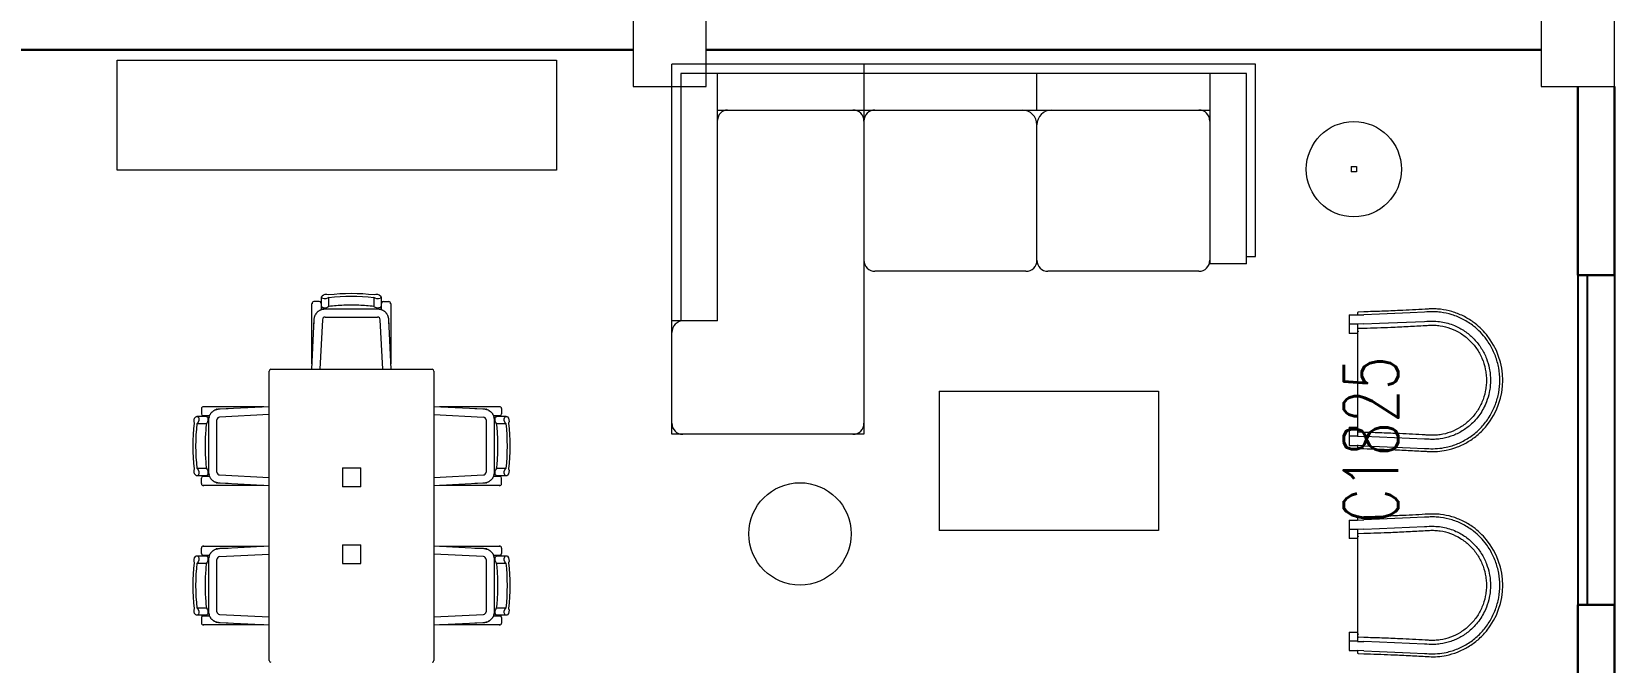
# Model space of a CAD drawing. Header units: inches. Extents: x 675 to 51927, y 19035 to 68555.
# Drawn here: x 40234 to 48881, y 49348 to 52791 of the extents above; entities that cross this region are included whole.
import ezdxf

# ---------------------------------------------------------------- set-up
doc = ezdxf.new("R2010")
doc.units = ezdxf.units.IN
doc.header["$LTSCALE"] = 0.5
doc.header["$MEASUREMENT"] = 0
for name, color, linetype, lineweight in [('00I-FURN', 30, 'Continuous', 9), ('Column', 192, 'Continuous', 13), ('Wall', 113, 'Continuous', 50)]:
    doc.layers.add(name, color=color, linetype=linetype, lineweight=lineweight)
doc.layers.add('Window Exterior', color=2, linetype='Continuous')
doc.layers.add('WINDOW_TEXT', color=7, linetype='Continuous')
doc.styles.add('_TCH_WINDOW', font='SIMPLEX', dxfattribs={"height": 3.5, "bigfont": 'GBCBIG'})

# ---------------------------------------------------------------- blocks, each defined once
blk = doc.blocks.new('$WINLIB2D$00000004')
at = {"color": 0}
for points in [[(-0.5, 0.5), (-0.5, -0.5)], [(-0.5, 0.5), (0.5, 0.5)], [(0.5, -0.5), (0.5, 0.5)], [(-0.5, 0.2406), (0.5, 0.2406)], [(-0.5, -0.5), (0.5, -0.5)]]:
    blk.add_lwpolyline(points, dxfattribs=at)

msp = doc.modelspace()

# ---------------------------------------------------------------- linework, layer by layer
at = {"layer": '00I-FURN'}
for p, q in [((40701.4, 52035.4), (40701.4, 52635.4)), ((40701.4, 52635.4), (43101.4, 52635.4)), ((43101.4, 52635.4), (43101.4, 52035.4)), ((43731.4, 50593.1), (43731.4, 52613.1)), ((46921.4, 52613.1), (43731.4, 52613.1)), ((44781.4, 52613.1), (44781.4, 50593.1)), ((46921.4, 51563.1), (46921.4, 52613.1)), ((46871.4, 52563.1), (43781.4, 52563.1)), ((43781.4, 52563.1), (43781.4, 51213.1)), ((43981.4, 51213.1), (43981.4, 52563.1)), ((45726.4, 52363.1), (45726.4, 52563.1)), ((46671.4, 52563.1), (46671.4, 51523.1)), ((46871.4, 51523.1), (46871.4, 52563.1)), ((43981.4, 52363.1), (46671.4, 52363.1)), ((45726.4, 51543.1), (45726.4, 52283.1)), ((43101.4, 52035.4), (40701.4, 52035.4)), ((46871.4, 51563.1), (46921.4, 51563.1)), ((45666.4, 51483.1), (44841.4, 51483.1)), ((46611.4, 51483.1), (45786.4, 51483.1)), ((46871.4, 51523.1), (46671.4, 51523.1)), ((41805.4, 51318), (41775.4, 51318)), ((41812.4, 51310.4), (41818.3, 51310.4)), ((41818.2, 51300.4), (41815, 51300.4)), ((41818.2, 51293.2), (41818.2, 51343.1)), ((41857.2, 51290.8), (41857.2, 51340.8)), ((42103.6, 51340.8), (42103.6, 51290.8)), ((42142.5, 51310.4), (42148.4, 51310.4)), ((42142.6, 51343.1), (42142.6, 51293.2)), ((42145.8, 51300.4), (42142.6, 51300.4)), ((42155.4, 51318), (42185.4, 51318)), ((41763.9, 50947.9), (41777.6, 51221)), ((41775.3, 51172), (41776.8, 51215.3)), ((41786.5, 51247.2), (41787.9, 51249.4)), ((41822.5, 51218.7), (41809, 50947.9)), ((41837.5, 51278), (42123.3, 51278)), ((41837.5, 51233), (42123.3, 51233)), ((42151.9, 50947.9), (42138.3, 51218.7)), ((42183.3, 51221), (42196.9, 50947.9)), ((42184, 51215.3), (42185.5, 51172)), ((43981.4, 51213.1), (43731.4, 51213.1)), ((47433.2, 51244.6), (47433.2, 51144.1)), ((47433.2, 51244.6), (47477.7, 51244.6)), ((47477.7, 51254.4), (47477.7, 51241.7)), ((47477.7, 51244.6), (47512.5, 51246.1)), ((47512.5, 51195.3), (47477.7, 51193.8)), ((47512.5, 51261.5), (47483.8, 51260.7)), ((47477.7, 51193.6), (47433.2, 51193.6)), ((47477.7, 51143.9), (47433.2, 51143.9)), ((47477.7, 51193.8), (47477.7, 50582.5)), ((47484.2, 51171.8), (47512.5, 51172.6)), ((41531.4, 49357.9), (41531.4, 50937.9)), ((41541.4, 50947.9), (42421.4, 50947.9)), ((42431.4, 50937.9), (42431.4, 49357.9)), ((45191.4, 50828.1), (46391.4, 50828.1)), ((45191.4, 50828.1), (45191.4, 50068.1)), ((46391.4, 50828.1), (46391.4, 50068.1)), ((41136.2, 50691.2), (41186.1, 50691.2)), ((41161.4, 50733.9), (41161.4, 50703.9)), ((41168.9, 50691.1), (41168.9, 50697)), ((41178.9, 50694.4), (41178.9, 50691.1)), ((41229.1, 50720.8), (41231.2, 50722.3)), ((41258.4, 50731.8), (41531.4, 50745.4)), ((41531.4, 50700.4), (41260.6, 50686.8)), ((41264.1, 50732.5), (41307.3, 50734)), ((42431.4, 50745.4), (42704.4, 50731.8)), ((42431.4, 50700.4), (42702.2, 50686.8)), ((42655.5, 50734), (42698.7, 50732.5)), ((42730.7, 50722.8), (42732.9, 50721.4)), ((42776.7, 50691.2), (42826.6, 50691.2)), ((42783.9, 50691.1), (42783.9, 50694.4)), ((42793.9, 50697), (42793.9, 50691.1)), ((42801.5, 50733.9), (42801.5, 50703.9)), ((41138.6, 50652.1), (41188.5, 50652.1)), ((41201.4, 50386), (41201.4, 50671.9)), ((41246.4, 50386), (41246.4, 50671.9)), ((42716.5, 50671.9), (42716.5, 50386)), ((42761.5, 50671.9), (42761.5, 50386)), ((42774.3, 50652.1), (42824.2, 50652.1)), ((44781.4, 50593.1), (43731.4, 50593.1)), ((47433.2, 50632.3), (47477.7, 50632.3)), ((47433.2, 50632.2), (47433.2, 50531.6)), ((47512.5, 50603.6), (47484.2, 50604.4)), ((47477.7, 50582.6), (47433.2, 50582.6)), ((47433.2, 50531.6), (47477.7, 50531.6)), ((47477.7, 50582.5), (47512.5, 50581)), ((47477.7, 50534.6), (47477.7, 50521.9)), ((47512.5, 50530.1), (47477.7, 50531.6)), ((47483.8, 50515.5), (47512.5, 50514.7)), ((41186.1, 50366.7), (41136.2, 50366.7)), ((41188.5, 50405.8), (41138.6, 50405.8)), ((41161.4, 50323.9), (41161.4, 50353.9)), ((41168.9, 50360.9), (41168.9, 50366.8)), ((41178.9, 50366.7), (41178.9, 50363.5)), ((41260.6, 50371), (41531.4, 50357.5)), ((41931.4, 50409.2), (41931.4, 50305.6)), ((41931.4, 50409.2), (42031.4, 50409.2)), ((42031.4, 50305.6), (42031.4, 50409.2)), ((42431.4, 50357.5), (42702.2, 50371)), ((42824.2, 50405.8), (42774.3, 50405.8)), ((42826.6, 50366.7), (42776.7, 50366.7)), ((42783.9, 50363.5), (42783.9, 50366.7)), ((42793.9, 50366.8), (42793.9, 50360.9)), ((42801.5, 50323.9), (42801.5, 50353.9)), ((41531.4, 50312.4), (41258.4, 50326.1)), ((41307.3, 50323.8), (41264.1, 50325.4)), ((42031.4, 50305.6), (41931.4, 50305.6)), ((42704.4, 50326.1), (42431.4, 50312.4)), ((42698.7, 50325.4), (42655.5, 50323.8)), ((47433.2, 50124.6), (47433.2, 50024.1)), ((47433.2, 50124.6), (47477.7, 50124.6)), ((47477.7, 50073.6), (47433.2, 50073.6)), ((47477.7, 50134.4), (47477.7, 50121.7)), ((47477.7, 50124.6), (47512.5, 50126.1)), ((47512.5, 50075.3), (47477.7, 50073.8)), ((47477.7, 50073.8), (47477.7, 49462.5)), ((47512.5, 50141.5), (47483.8, 50140.7)), ((41931.4, 49990.2), (41931.4, 49886.7)), ((41931.4, 49990.2), (42031.4, 49990.2)), ((42031.4, 49886.7), (42031.4, 49990.2)), ((46391.4, 50068.1), (45191.4, 50068.1)), ((47477.7, 50023.9), (47433.2, 50023.9)), ((47484.2, 50051.8), (47512.5, 50052.6)), ((41136.2, 49929.2), (41186.1, 49929.2)), ((41161.4, 49941.9), (41161.4, 49971.9)), ((41168.9, 49933.5), (41168.9, 49935)), ((41168.9, 49929.1), (41168.9, 49932.9)), ((41178.9, 49932.4), (41178.9, 49929.2)), ((41201.4, 49624), (41201.4, 49909.9)), ((41246.4, 49624), (41246.4, 49909.9)), ((41258.4, 49969.8), (41531.4, 49983.4)), ((41260.6, 49924.9), (41531.4, 49938.4)), ((41264.1, 49970.5), (41307.3, 49972)), ((42431.4, 49983.4), (42704.4, 49969.8)), ((42702.2, 49924.9), (42431.4, 49938.4)), ((42655.5, 49972), (42698.7, 49970.5)), ((42716.5, 49909.9), (42716.5, 49624)), ((42761.5, 49909.9), (42761.5, 49624)), ((42776.7, 49929.2), (42826.6, 49929.2)), ((42783.9, 49929.2), (42783.9, 49932.4)), ((42793.9, 49935), (42793.9, 49929.1)), ((42801.5, 49971.9), (42801.5, 49941.9)), ((41138.6, 49890.1), (41188.5, 49890.1)), ((41931.4, 49886.7), (42031.4, 49886.7)), ((42774.3, 49890.1), (42824.2, 49890.1)), ((41188.5, 49643.8), (41138.6, 49643.8)), ((42824.2, 49643.8), (42774.3, 49643.8)), ((41186.1, 49604.7), (41136.2, 49604.7)), ((41161.4, 49591.9), (41161.4, 49561.9)), ((41168.9, 49598.9), (41168.9, 49604.8)), ((41178.9, 49604.7), (41178.9, 49601.5)), ((41232.1, 49573.1), (41229.9, 49574.5)), ((41531.4, 49550.4), (41258.4, 49564.1)), ((41260.6, 49609), (41531.4, 49595.5)), ((41307.3, 49561.9), (41264.1, 49563.4)), ((42431.4, 49595.5), (42702.2, 49609)), ((42704.4, 49564.1), (42431.4, 49550.4)), ((42698.7, 49563.4), (42655.5, 49561.9)), ((42733.7, 49575.1), (42731.6, 49573.6)), ((42826.6, 49604.7), (42776.7, 49604.7)), ((42783.9, 49601.5), (42783.9, 49604.7)), ((42793.9, 49604.8), (42793.9, 49598.9)), ((42801.5, 49591.9), (42801.5, 49561.9)), ((47433.2, 49512.3), (47477.7, 49512.3)), ((47433.2, 49512.2), (47433.2, 49411.6)), ((47512.5, 49483.6), (47484.2, 49484.4)), ((47477.7, 49462.6), (47433.2, 49462.6)), ((47433.2, 49411.6), (47477.7, 49411.6)), ((47477.7, 49462.5), (47512.5, 49461)), ((47477.7, 49414.6), (47477.7, 49401.9)), ((47512.5, 49410.1), (47477.7, 49411.6)), ((47483.8, 49395.5), (47512.5, 49394.7))]:
    msp.add_line(p, q, dxfattribs=at)
at = {"layer": '00I-FURN', "flags": 128}
for points in [[(47443.1, 52055.4), (47443.1, 52025.4)], [(47443.1, 52055.4), (47473.1, 52055.4), (47473.1, 52025.4), (47443.1, 52025.4)], [(41765.4, 50978), (41765.4, 51308)], [(41815.4, 51308), (41815.4, 51274.8)], [(42145.4, 51273.8), (42145.4, 51308)], [(42195.4, 51308), (42195.4, 50978)], [(41776.8, 51215.3), (41777, 51217.9), (41777.2, 51220.4), (41777.6, 51223), (41778, 51225.6), (41778.6, 51228.1), (41779.2, 51230.6), (41780, 51233.1), (41780.8, 51235.6), (41781.5, 51237.2)], [(41777.6, 51221), (41777.7, 51223.4), (41778, 51225.8), (41778.3, 51228.1), (41778.8, 51230.5), (41779.3, 51232.8), (41780, 51235.1), (41780.7, 51237.4), (41781.5, 51239.7), (41782.5, 51241.9), (41783.5, 51244.1), (41784.5, 51246.2), (41785.7, 51248.3), (41787, 51250.4), (41788.3, 51252.4), (41789.7, 51254.3), (41791.2, 51256.2), (41792.8, 51258), (41794.4, 51259.8), (41796.1, 51261.4), (41797.9, 51263.1), (41799.7, 51264.6), (41801.6, 51266.1), (41803.6, 51267.5), (41805.6, 51268.8), (41807.6, 51270), (41809.7, 51271.2), (41811.9, 51272.3), (41814.1, 51273.2), (41816.3, 51274.1), (41818.6, 51274.9), (41820.9, 51275.6), (41823.2, 51276.3), (41825.5, 51276.8), (41827.9, 51277.2), (41830.2, 51277.6), (41832.6, 51277.8), (41835, 51277.9), (41837.4, 51278), (41837.5, 51278)], [(41822.8, 51275.2), (41825.3, 51275.9), (41827.9, 51276.5), (41830.4, 51277), (41833, 51277.4), (41835.6, 51277.7), (41838.1, 51277.9), (41840.7, 51278), (41841.8, 51278)], [(42119, 51278), (42121.6, 51277.9), (42124.2, 51277.8), (42126.8, 51277.5), (42129.4, 51277.2), (42131.9, 51276.7), (42134.5, 51276.1), (42137, 51275.5), (42138.3, 51275.1)], [(42123.3, 51278), (42125.7, 51277.9), (42128.1, 51277.8), (42130.5, 51277.6), (42132.9, 51277.2), (42135.3, 51276.8), (42137.6, 51276.3), (42139.9, 51275.7), (42142.2, 51274.9), (42144.5, 51274.1), (42146.7, 51273.3), (42148.9, 51272.3), (42151, 51271.2), (42153.1, 51270.1), (42155.2, 51268.8), (42157.2, 51267.5), (42159.2, 51266.1), (42161.1, 51264.6), (42162.9, 51263.1), (42164.7, 51261.5), (42166.4, 51259.8), (42168, 51258), (42169.6, 51256.2), (42171.1, 51254.3), (42172.5, 51252.4), (42173.8, 51250.4), (42175.1, 51248.4), (42176.2, 51246.3), (42177.3, 51244.1), (42178.3, 51242), (42179.3, 51239.7), (42180.1, 51237.5), (42180.8, 51235.2), (42181.5, 51232.9), (42182, 51230.5), (42182.5, 51228.2), (42182.8, 51225.8), (42183.1, 51223.4), (42183.3, 51221), (42183.3, 51221)], [(42179.6, 51236.5), (42180.5, 51234.1), (42181.3, 51231.6), (42182, 51229.1), (42182.6, 51226.6), (42183.1, 51224), (42183.5, 51221.5), (42183.8, 51218.9), (42183.9, 51216.3), (42184, 51215.3)], [(47845, 51260.4), (47765, 51256.9), (47682.3, 51253.4), (47597.9, 51249.8), (47512.5, 51246.1)], [(47512.5, 51195.3), (47597.9, 51198.9), (47845, 51209.5)], [(47867.6, 51261.3), (47856.2, 51260.8), (47845, 51260.4)], [(47845, 51209.5), (47857.6, 51210.1), (47870.4, 51210.6)], [(41171.4, 50743.9), (41501.4, 50743.9)], [(41205.6, 50693.9), (41171.4, 50693.9)], [(41201.4, 50671.9), (41201.4, 50674.3), (41201.5, 50676.7), (41201.8, 50679), (41202.1, 50681.4), (41202.5, 50683.8), (41203.1, 50686.1), (41203.7, 50688.4), (41204.4, 50690.7), (41205.2, 50693), (41206.1, 50695.2), (41207.1, 50697.4), (41208.1, 50699.6), (41209.3, 50701.7), (41210.5, 50703.7), (41211.8, 50705.7), (41213.2, 50707.7), (41214.7, 50709.6), (41216.2, 50711.4), (41217.9, 50713.2), (41219.6, 50714.9), (41221.3, 50716.5), (41223.1, 50718.1), (41225, 50719.6), (41226.9, 50721), (41228.9, 50722.4), (41231, 50723.6), (41233.1, 50724.8), (41235.2, 50725.9), (41237.4, 50726.9), (41239.6, 50727.8), (41241.9, 50728.6), (41244.1, 50729.3), (41246.5, 50730), (41248.8, 50730.5), (41251.2, 50731), (41253.5, 50731.4), (41255.9, 50731.6), (41258.3, 50731.8), (41258.4, 50731.8)], [(41201.4, 50667.6), (41201.4, 50670.2), (41201.6, 50672.8), (41201.8, 50675.3), (41202.2, 50677.9), (41202.6, 50680.5), (41203.2, 50683), (41203.9, 50685.5), (41204.3, 50686.8)], [(41242.8, 50728.2), (41245.2, 50729), (41247.7, 50729.8), (41250.2, 50730.5), (41252.8, 50731.1), (41255.3, 50731.6), (41257.9, 50732), (41260.5, 50732.3), (41263.1, 50732.5), (41264.1, 50732.5)], [(42461.5, 50743.9), (42791.5, 50743.9)], [(42698.7, 50732.5), (42701.3, 50732.4), (42703.9, 50732.1), (42706.5, 50731.8), (42709, 50731.3), (42711.6, 50730.8), (42714.1, 50730.1), (42716.6, 50729.4), (42719, 50728.5), (42720.7, 50727.9)], [(42704.4, 50731.8), (42706.8, 50731.6), (42709.2, 50731.4), (42711.6, 50731), (42714, 50730.5), (42716.3, 50730), (42718.6, 50729.4), (42720.9, 50728.6), (42723.1, 50727.8), (42725.4, 50726.9), (42727.5, 50725.9), (42729.7, 50724.8), (42731.8, 50723.6), (42733.8, 50722.4), (42735.8, 50721), (42737.8, 50719.6), (42739.6, 50718.1), (42741.5, 50716.6), (42743.2, 50714.9), (42744.9, 50713.2), (42746.5, 50711.5), (42748.1, 50709.6), (42749.5, 50707.7), (42750.9, 50705.8), (42752.3, 50703.8), (42753.5, 50701.7), (42754.6, 50699.6), (42755.7, 50697.5), (42756.7, 50695.3), (42757.6, 50693), (42758.4, 50690.8), (42759.1, 50688.5), (42759.7, 50686.2), (42760.2, 50683.8), (42760.7, 50681.5), (42761, 50679.1), (42761.3, 50676.7), (42761.4, 50674.3), (42761.5, 50671.9), (42761.5, 50671.9)], [(42791.5, 50693.9), (42758.3, 50693.9)], [(42758.6, 50686.5), (42759.3, 50684), (42759.9, 50681.5), (42760.4, 50678.9), (42760.9, 50676.4), (42761.2, 50673.8), (42761.4, 50671.2), (42761.4, 50668.6), (42761.5, 50667.6)], [(47845, 50566.7), (47597.9, 50577.3), (47512.5, 50581)], [(47512.5, 50530.1), (47597.9, 50526.5), (47682.3, 50522.9), (47765, 50519.3), (47845, 50515.9)], [(47870.4, 50565.7), (47857.6, 50566.2), (47845, 50566.7)], [(47845, 50515.9), (47856.2, 50515.4), (47867.6, 50514.9)], [(41171.4, 50363.9), (41204.5, 50363.9)], [(41201.5, 50386.7), (41201.4, 50389.3), (41201.4, 50390.3)], [(41258.4, 50326.1), (41256, 50326.3), (41253.6, 50326.5), (41251.2, 50326.9), (41248.8, 50327.3), (41246.5, 50327.9), (41244.2, 50328.5), (41241.9, 50329.3), (41239.7, 50330.1), (41237.4, 50331), (41235.3, 50332), (41233.1, 50333.1), (41231, 50334.2), (41229, 50335.5), (41227, 50336.8), (41225, 50338.2), (41223.2, 50339.7), (41221.3, 50341.3), (41219.6, 50342.9), (41217.9, 50344.6), (41216.3, 50346.4), (41214.7, 50348.2), (41213.3, 50350.1), (41211.9, 50352.1), (41210.5, 50354.1), (41209.3, 50356.2), (41208.2, 50358.3), (41207.1, 50360.4), (41206.1, 50362.6), (41205.2, 50364.8), (41204.4, 50367.1), (41203.7, 50369.4), (41203.1, 50371.7), (41202.6, 50374), (41202.1, 50376.4), (41201.8, 50378.8), (41201.5, 50381.2), (41201.4, 50383.6), (41201.4, 50386), (41201.4, 50386)], [(41204.2, 50371.4), (41203.5, 50373.9), (41202.9, 50376.4), (41202.4, 50378.9), (41202, 50381.5), (41201.7, 50384.1), (41201.6, 50385.4)], [(41264.1, 50325.4), (41261.5, 50325.5), (41258.9, 50325.7), (41256.3, 50326.1), (41253.8, 50326.5), (41251.2, 50327.1), (41248.7, 50327.8), (41246.2, 50328.5), (41243.8, 50329.4), (41242.1, 50330)], [(42720, 50329.7), (42717.6, 50328.8), (42715.1, 50328), (42712.6, 50327.3), (42710.1, 50326.8), (42707.5, 50326.3), (42704.9, 50325.9), (42702.3, 50325.6), (42699.8, 50325.4), (42698.7, 50325.4)], [(42761.5, 50386), (42761.4, 50383.6), (42761.3, 50381.2), (42761, 50378.8), (42760.7, 50376.5), (42760.3, 50374.1), (42759.7, 50371.8), (42759.1, 50369.4), (42758.4, 50367.1), (42757.6, 50364.9), (42756.7, 50362.7), (42755.7, 50360.5), (42754.7, 50358.3), (42753.5, 50356.2), (42752.3, 50354.1), (42751, 50352.1), (42749.6, 50350.2), (42748.1, 50348.3), (42746.6, 50346.5), (42744.9, 50344.7), (42743.3, 50343), (42741.5, 50341.3), (42739.7, 50339.8), (42737.8, 50338.3), (42735.9, 50336.9), (42733.9, 50335.5), (42731.8, 50334.3), (42729.7, 50333.1), (42727.6, 50332), (42725.4, 50331), (42723.2, 50330.1), (42720.9, 50329.3), (42718.7, 50328.5), (42716.3, 50327.9), (42714, 50327.3), (42711.7, 50326.9), (42709.3, 50326.5), (42706.9, 50326.3), (42704.5, 50326.1), (42704.4, 50326.1)], [(42757.2, 50363.9), (42791.5, 50363.9)], [(42761.5, 50390.3), (42761.4, 50387.7), (42761.2, 50385.1), (42761, 50382.5), (42760.6, 50380), (42760.2, 50377.4), (42759.6, 50374.9), (42758.9, 50372.4), (42758.5, 50371.1)], [(41501.4, 50313.9), (41171.4, 50313.9)], [(42791.5, 50313.9), (42461.5, 50313.9)], [(47845, 50140.4), (47765, 50136.9), (47682.3, 50133.4), (47597.9, 50129.8), (47512.5, 50126.1)], [(47512.5, 50075.3), (47597.9, 50078.9), (47845, 50089.5)], [(47867.6, 50141.3), (47856.2, 50140.8), (47845, 50140.4)], [(47845, 50089.5), (47857.6, 50090.1), (47870.4, 50090.6)], [(41171.4, 49981.9), (41501.4, 49981.9)], [(41205.6, 49931.9), (41171.4, 49931.9)], [(41201.4, 49909.9), (41201.4, 49912.3), (41201.5, 49914.7), (41201.8, 49917.1), (41202.1, 49919.4), (41202.5, 49921.8), (41203.1, 49924.1), (41203.7, 49926.5), (41204.4, 49928.7), (41205.2, 49931), (41206.1, 49933.2), (41207.1, 49935.4), (41208.1, 49937.6), (41209.3, 49939.7), (41210.5, 49941.7), (41211.8, 49943.7), (41213.2, 49945.7), (41214.7, 49947.6), (41216.2, 49949.4), (41217.9, 49951.2), (41219.6, 49952.9), (41221.3, 49954.5), (41223.1, 49956.1), (41225, 49957.6), (41226.9, 49959), (41228.9, 49960.4), (41231, 49961.6), (41233.1, 49962.8), (41235.2, 49963.9), (41237.4, 49964.9), (41239.6, 49965.8), (41241.9, 49966.6), (41244.1, 49967.4), (41246.5, 49968), (41248.8, 49968.5), (41251.2, 49969), (41253.5, 49969.4), (41255.9, 49969.6), (41258.3, 49969.8), (41258.4, 49969.8)], [(41201.4, 49905.6), (41201.4, 49908.2), (41201.6, 49910.8), (41201.8, 49913.4), (41202.2, 49915.9), (41202.6, 49918.5), (41203.2, 49921), (41203.9, 49923.5), (41204.3, 49924.8)], [(41242.8, 49966.2), (41245.2, 49967), (41247.7, 49967.8), (41250.2, 49968.5), (41252.8, 49969.1), (41255.3, 49969.6), (41257.9, 49970), (41260.5, 49970.3), (41263.1, 49970.5), (41264.1, 49970.5)], [(42461.5, 49981.9), (42791.5, 49981.9)], [(42698.7, 49970.5), (42701.3, 49970.4), (42703.9, 49970.1), (42706.5, 49969.8), (42709, 49969.3), (42711.6, 49968.8), (42714.1, 49968.1), (42716.6, 49967.4), (42719, 49966.5), (42720.7, 49965.9)], [(42704.4, 49969.8), (42706.8, 49969.6), (42709.2, 49969.4), (42711.6, 49969), (42714, 49968.6), (42716.3, 49968), (42718.6, 49967.4), (42720.9, 49966.6), (42723.1, 49965.8), (42725.4, 49964.9), (42727.5, 49963.9), (42729.7, 49962.8), (42731.8, 49961.6), (42733.8, 49960.4), (42735.8, 49959.1), (42737.8, 49957.6), (42739.6, 49956.1), (42741.5, 49954.6), (42743.2, 49952.9), (42744.9, 49951.2), (42746.5, 49949.5), (42748.1, 49947.6), (42749.5, 49945.7), (42750.9, 49943.8), (42752.3, 49941.8), (42753.5, 49939.7), (42754.6, 49937.6), (42755.7, 49935.5), (42756.7, 49933.3), (42757.6, 49931.1), (42758.4, 49928.8), (42759.1, 49926.5), (42759.7, 49924.2), (42760.2, 49921.8), (42760.7, 49919.5), (42761, 49917.1), (42761.3, 49914.7), (42761.4, 49912.3), (42761.5, 49909.9), (42761.5, 49909.9)], [(42791.5, 49931.9), (42758.3, 49931.9)], [(42758.6, 49924.5), (42759.3, 49922), (42759.9, 49919.5), (42760.4, 49916.9), (42760.9, 49914.4), (42761.2, 49911.8), (42761.4, 49909.2), (42761.4, 49906.6), (42761.5, 49905.6)], [(41171.4, 49601.9), (41204.5, 49601.9)], [(41501.4, 49551.9), (41171.4, 49551.9)], [(41201.5, 49624.7), (41201.4, 49627.3), (41201.4, 49628.3)], [(41258.4, 49564.1), (41256, 49564.3), (41253.6, 49564.5), (41251.2, 49564.9), (41248.8, 49565.3), (41246.5, 49565.9), (41244.2, 49566.5), (41241.9, 49567.3), (41239.7, 49568.1), (41237.4, 49569), (41235.3, 49570), (41233.1, 49571.1), (41231, 49572.3), (41229, 49573.5), (41227, 49574.8), (41225, 49576.3), (41223.2, 49577.7), (41221.3, 49579.3), (41219.6, 49580.9), (41217.9, 49582.6), (41216.3, 49584.4), (41214.7, 49586.3), (41213.3, 49588.1), (41211.9, 49590.1), (41210.5, 49592.1), (41209.3, 49594.2), (41208.2, 49596.3), (41207.1, 49598.4), (41206.1, 49600.6), (41205.2, 49602.8), (41204.4, 49605.1), (41203.7, 49607.4), (41203.1, 49609.7), (41202.6, 49612.1), (41202.1, 49614.4), (41201.8, 49616.8), (41201.5, 49619.2), (41201.4, 49621.6), (41201.4, 49624), (41201.4, 49624)], [(41204.2, 49609.4), (41203.5, 49611.9), (41202.9, 49614.4), (41202.4, 49616.9), (41202, 49619.5), (41201.7, 49622.1), (41201.6, 49623.4)], [(41264.1, 49563.4), (41261.5, 49563.5), (41258.9, 49563.7), (41256.3, 49564.1), (41253.8, 49564.6), (41251.2, 49565.1), (41248.7, 49565.8), (41246.2, 49566.5), (41243.8, 49567.4), (41242.2, 49568)], [(42791.5, 49551.9), (42461.5, 49551.9)], [(42720, 49567.7), (42717.6, 49566.8), (42715.1, 49566), (42712.6, 49565.4), (42710.1, 49564.8), (42707.5, 49564.3), (42704.9, 49563.9), (42702.3, 49563.6), (42699.8, 49563.4), (42698.7, 49563.4)], [(42761.5, 49624), (42761.4, 49621.6), (42761.3, 49619.2), (42761, 49616.8), (42760.7, 49614.5), (42760.3, 49612.1), (42759.7, 49609.8), (42759.1, 49607.4), (42758.4, 49605.1), (42757.6, 49602.9), (42756.7, 49600.7), (42755.7, 49598.5), (42754.7, 49596.3), (42753.5, 49594.2), (42752.3, 49592.2), (42751, 49590.1), (42749.6, 49588.2), (42748.1, 49586.3), (42746.6, 49584.5), (42744.9, 49582.7), (42743.3, 49581), (42741.5, 49579.3), (42739.7, 49577.8), (42737.8, 49576.3), (42735.9, 49574.9), (42733.9, 49573.5), (42731.8, 49572.3), (42729.7, 49571.1), (42727.6, 49570), (42725.4, 49569), (42723.2, 49568.1), (42720.9, 49567.3), (42718.7, 49566.5), (42716.3, 49565.9), (42714, 49565.3), (42711.7, 49564.9), (42709.3, 49564.5), (42706.9, 49564.3), (42704.5, 49564.1), (42704.4, 49564.1)], [(42757.2, 49601.9), (42791.5, 49601.9)], [(42761.5, 49628.3), (42761.4, 49625.7), (42761.2, 49623.1), (42761, 49620.5), (42760.6, 49618), (42760.2, 49615.4), (42759.6, 49612.9), (42758.9, 49610.4), (42758.5, 49609.1)], [(47845, 49446.7), (47597.9, 49457.3), (47512.5, 49461)], [(47512.5, 49410.1), (47597.9, 49406.5), (47682.3, 49402.9), (47765, 49399.3), (47845, 49395.9)], [(47870.4, 49445.7), (47857.6, 49446.2), (47845, 49446.7)], [(47845, 49395.9), (47856.2, 49395.4), (47867.6, 49394.9)]]:
    msp.add_lwpolyline(points, dxfattribs=at)
at = {"layer": '00I-FURN'}
for centre, radius in [((47458.1, 52040.4), 260), ((44432, 50049.3), 279.4)]:
    msp.add_circle(centre, radius, dxfattribs=at)
for centre, radius, start, end in [((44036.4, 52308.1), 55, 90, 180), ((44721.4, 52303.1), 60, 0, 90), ((44841.4, 52303.1), 60, 90, 180), ((45646.4, 52283.1), 80, 0, 90), ((45806.4, 52283.1), 80, 90, 180), ((46611.4, 52303.1), 60, 0, 90), ((44841.4, 51543.1), 60, 180, 270), ((45666.4, 51543.1), 60, 270, 0), ((45786.4, 51543.1), 60, 180, 270), ((46611.4, 51543.1), 60, 270, 0), ((41775.4, 51308), 10, 90, 195), ((41805.4, 51308), 10, 15, 90), ((42155.4, 51308), 10, 90, 165), ((42185.4, 51308), 10, 345, 90), ((41837.5, 51218), 60, 161.85735, 164.6864), ((41837.5, 51218), 60, 102.4512, 105.36813), ((41837.5, 51218), 15, 90, 177.13759), ((42123.3, 51218), 15, 2.86241, 90), ((42123.3, 51218), 60, 74.71975, 77.5488), ((42123.3, 51218), 60, 15.3136, 18.23054), ((43796.4, 51148.1), 65, 90, 180), ((47484, 51148.8), 6.35, 92.68211, 180), ((47877.7, 50888.1), 393.7, 320.73197, 39.26803), ((41541.4, 50937.9), 10, 90, 180), ((42421.4, 50937.9), 10, 0, 90), ((41171.4, 50733.9), 10, 75, 180), ((41171.4, 50703.9), 10, 180, 255), ((41261.4, 50671.9), 60, 164.63187, 167.5488), ((41261.4, 50671.9), 60, 105.3136, 108.14265), ((41261.4, 50671.9), 15, 92.86241, 180), ((42701.5, 50671.9), 15, 0, 87.13759), ((42701.5, 50671.9), 60, 71.85735, 74.6864), ((42701.5, 50671.9), 60, 12.4512, 15.36813), ((42791.5, 50733.9), 10, 0, 105), ((42791.5, 50703.9), 10, 285, 0), ((43791.4, 50653.1), 60, 180, 270), ((44721.4, 50653.1), 60, 270, 0), ((47484, 50627.5), 6.35, 180, 267.31789), ((41171.4, 50353.9), 10, 105, 180), ((41261.4, 50386), 60, 192.87264, 195.28025), ((41261.4, 50386), 15, 180, 267.13759), ((42701.5, 50386), 15, 272.86241, 0), ((42701.5, 50386), 60, 344.71975, 347.12736), ((42791.5, 50353.9), 10, 0, 75), ((41171.4, 50323.9), 10, 180, 285), ((41261.4, 50386), 60, 251.76946, 254.6864), ((42701.5, 50386), 60, 285.3136, 288.23054), ((42791.5, 50323.9), 10, 255, 0), ((47484, 50028.8), 6.35, 92.68211, 180), ((47877.7, 49768.1), 393.7, 320.73197, 39.26803), ((41171.4, 49971.9), 10, 75, 180), ((41171.4, 49941.9), 10, 180, 240), ((41171.4, 49941.9), 10, 245.76595, 255), ((41261.4, 49909.9), 60, 164.71975, 167.5488), ((41261.4, 49909.9), 60, 105.3136, 108.23054), ((41261.4, 49909.9), 15, 92.86241, 180), ((42701.5, 49909.9), 15, 0, 87.13759), ((42701.5, 49909.9), 60, 71.76946, 74.6864), ((42701.5, 49909.9), 60, 12.4512, 15.28025), ((42791.5, 49971.9), 10, 0, 105), ((42791.5, 49941.9), 10, 285, 0), ((41171.4, 49591.9), 10, 105, 180), ((41171.4, 49561.9), 10, 180, 285), ((41261.4, 49624), 60, 192.4512, 195.36813), ((41261.4, 49624), 60, 251.85735, 254.6864), ((41261.4, 49624), 15, 180, 267.13759), ((42701.5, 49624), 15, 272.86241, 0), ((42701.5, 49624), 60, 285.3136, 288.14265), ((42701.5, 49624), 60, 344.63187, 347.5488), ((42791.5, 49561.9), 10, 255, 0), ((42791.5, 49591.9), 10, 0, 75), ((47484, 49507.5), 6.35, 180, 267.31789), ((41541.4, 49357.9), 10, 180, 270), ((42421.4, 49357.9), 10, 270, 0)]:
    msp.add_arc(centre, radius, start, end, dxfattribs=at)
at = {"layer": '00I-FURN', "extrusion": (0, 0, -1)}
for centre, major_axis, start_param, end_param in [((41827.4, 51343.1), (-9.19, 0), 5.133984, 7.043374), ((41842.7, 51328.7), (-30.3, 0), 0.760189, 2.030946), ((41836, 51362.3), (-30.3, 0), 3.936743, 5.133984), ((41980.4, 50291.3), (-1075.6, 0), 1.454987, 1.686606), ((41980.4, 50291.3), (-1060.6, 0), 1.454386, 1.687206), ((42124.8, 51362.3), (-30.3, 0), 4.290794, 5.488035), ((42118.1, 51328.7), (-30.3, 0), 1.110647, 2.381404), ((42133.4, 51343.1), (-9.19, 0), 2.381404, 4.290794), ((41150.7, 50666.7), (0, -30.3), 1.110647, 2.381404), ((41136.2, 50682), (0, -9.19), 2.381404, 4.290794), ((41117, 50673.3), (0, -30.3), 4.290794, 5.488035), ((42845.8, 50673.3), (0, -30.3), 0.79515, 1.992391), ((42826.6, 50682), (0, -9.19), 1.992391, 3.901781), ((42812.1, 50666.7), (0, -30.3), 3.901781, 5.172539), ((42188, 50528.9), (0, -1075.6), 1.454987, 1.686606), ((42188, 50528.9), (0, -1060.6), 1.454386, 1.687206), ((41774.8, 50528.9), (0, -1060.6), 4.595979, 4.828799), ((41774.8, 50528.9), (0, -1075.6), 4.596579, 4.828199), ((41150.7, 50391.2), (0, -30.3), 0.760189, 2.030946), ((41136.2, 50375.9), (0, -9.19), 5.133984, 7.043374), ((41117, 50384.5), (0, -30.3), 3.936743, 5.133984), ((42845.8, 50384.5), (0, -30.3), 1.149202, 2.346443), ((42826.6, 50375.9), (0, -9.19), 5.522997, 7.432387), ((42812.1, 50391.2), (0, -30.3), 4.252239, 5.522997), ((41150.7, 49904.7), (0, -30.3), 1.110647, 2.381404), ((41136.2, 49920), (0, -9.19), 2.381404, 4.290794), ((41117, 49911.3), (0, -30.3), 4.290794, 5.488035), ((42845.8, 49911.3), (0, -30.3), 0.79515, 1.992391), ((42826.6, 49920), (0, -9.19), 1.992391, 3.901781), ((42812.1, 49904.7), (0, -30.3), 3.901781, 5.172539), ((42188, 49766.9), (0, -1075.6), 1.454987, 1.686606), ((42188, 49766.9), (0, -1060.6), 1.454386, 1.687206), ((41774.8, 49766.9), (0, -1060.6), 4.595979, 4.828799), ((41774.8, 49766.9), (0, -1075.6), 4.596579, 4.828199), ((41150.7, 49629.2), (0, -30.3), 0.760189, 2.030946), ((41117, 49622.6), (0, -30.3), 3.936743, 5.133984), ((42845.8, 49622.6), (0, -30.3), 1.149202, 2.346443), ((42812.1, 49629.2), (0, -30.3), 4.252239, 5.522997), ((41136.2, 49613.9), (0, -9.19), 5.133984, 7.043374), ((42826.6, 49613.9), (0, -9.19), 5.522997, 7.432387)]:
    msp.add_ellipse(centre, major_axis=major_axis, ratio=0.996175, start_param=start_param, end_param=end_param, dxfattribs=at)
at = {"layer": '00I-FURN'}
for points, knots in [([(41823.6, 51284.8), (41822.3, 51285.4), (41819.9, 51287.3), (41818.3, 51290.7), (41818.2, 51292.9), (41818.2, 51293.6)], [0, 0, 0, 0, 0.25, 0.5, 0.625, 0.625, 0.625, 0.625]), ([(41857.2, 51290.8), (41853.8, 51287.4), (41846.3, 51283), (41834.1, 51281.6), (41826.9, 51283.3), (41823.6, 51284.8)], [0, 0, 0, 0, 0.4, 0.7, 1, 1, 1, 1]), ([(42137.2, 51284.8), (42132.8, 51282.8), (42124.2, 51281.3), (42112.3, 51284.2), (42106.2, 51288.3), (42103.6, 51290.8)], [0, 0, 0, 0, 0.4, 0.7, 1, 1, 1, 1]), ([(47847.5, 51276), (47802.4, 51273.4), (47724.3, 51269.3), (47611, 51264.6), (47545.4, 51262.4), (47512.5, 51261.5)], [-1, -1, -1, -1, -0.571429, -0.285714, 0, 0, 0, 0]), ([(48182.5, 51111.2), (48172.5, 51124.8), (48150.7, 51150.6), (48108.8, 51188.3), (48056.9, 51221.9), (47995.1, 51247.4), (47941.7, 51258.8), (47899, 51262.1), (47878, 51261.9), (47867.6, 51261.3)], [-1, -1, -1, -1, -0.863636, -0.727273, -0.545455, -0.363636, -0.181818, -0.090909, 0, 0, 0, 0]), ([(48182.5, 51137.3), (48172, 51150.1), (48149.5, 51174.3), (48107.1, 51209.6), (48055.3, 51240.9), (47994.3, 51264.5), (47941.9, 51275.1), (47900.2, 51278), (47879.6, 51277.8), (47869.4, 51277.2)], [-1, -1, -1, -1, -0.863636, -0.727273, -0.545455, -0.363636, -0.181818, -0.090909, 0, 0, 0, 0]), ([(47870.4, 51210.6), (47882.5, 51211.3), (47906.8, 51211.1), (47943.8, 51206.6), (47980.5, 51197.5), (48023.5, 51181.1), (48070.6, 51154), (48117.7, 51112.9), (48149.7, 51071.6), (48170.3, 51035.3), (48178.7, 51016.3), (48182.5, 51006.6)], [-1, -1, -1, -1, -0.903846, -0.807692, -0.711538, -0.615385, -0.461538, -0.307692, -0.153846, -0.076923, 0, 0, 0, 0]), ([(47512.5, 51172.6), (47561.8, 51174), (47643.9, 51176.8), (47755.8, 51182), (47817.4, 51185.3), (47847.5, 51187.1)], [-1, -1, -1, -1, -0.571429, -0.285714, 0, 0, 0, 0]), ([(47871.6, 51188.4), (47881.1, 51188.9), (47900.2, 51189), (47938.9, 51185.3), (47987, 51173.2), (48041.6, 51146.6), (48090.2, 51109.1), (48130.2, 51062.3), (48160, 51008.3), (48175.3, 50959.3), (48181.5, 50918.8), (48182.5, 50898.4), (48182.5, 50888.1)], [-1, -1, -1, -1, -0.9375, -0.875, -0.75, -0.625, -0.5, -0.375, -0.25, -0.125, -0.0625, 0, 0, 0, 0]), ([(48255.5, 50888.1), (48255.5, 50910.7), (48251.5, 50955.7), (48233.5, 51021.2), (48208.7, 51072.8), (48189.6, 51101.6), (48182.5, 51111.2)], [-1, -1, -1, -1, -0.8888889, -0.7777778, -0.6666667, -0.6079114, -0.6079114, -0.6079114, -0.6079114]), ([(48182.5, 51006.6), (48189.2, 50989.4), (48197.5, 50961), (48203.6, 50921), (48204.7, 50899.1), (48204.7, 50888.1)], [0.7698009, 0.7698009, 0.7698009, 0.7698009, 0.875, 0.9375, 1, 1, 1, 1]), ([(48182.5, 50888.1), (48182.5, 50877.9), (48181.5, 50857.5), (48175.3, 50817), (48160, 50767.9), (48130.2, 50713.9), (48090.2, 50667.1), (48041.6, 50629.6), (47987, 50603.1), (47938.9, 50591), (47900.2, 50587.3), (47881.1, 50587.3), (47871.6, 50587.8)], [-1, -1, -1, -1, -0.9375, -0.875, -0.75, -0.625, -0.5, -0.375, -0.25, -0.125, -0.0625, 0, 0, 0, 0]), ([(48204.7, 50888.1), (48204.7, 50877.1), (48203.6, 50855.2), (48197.5, 50815.2), (48189.2, 50786.9), (48182.5, 50769.7)], [-1, -1, -1, -1, -0.9375, -0.875, -0.7698009, -0.7698009, -0.7698009, -0.7698009]), ([(48182.5, 50665.1), (48189.6, 50674.7), (48208.7, 50703.5), (48233.5, 50755.1), (48251.5, 50820.6), (48255.5, 50865.6), (48255.5, 50888.1)], [0.6079114, 0.6079114, 0.6079114, 0.6079114, 0.6666667, 0.7777778, 0.8888889, 1, 1, 1, 1]), ([(48182.5, 50769.7), (48177.8, 50757.5), (48166.9, 50733.9), (48139.6, 50689.5), (48099.4, 50644.7), (48044.3, 50605.4), (47988.1, 50580), (47938.9, 50568.4), (47899.5, 50565), (47880, 50565.1), (47870.4, 50565.7)], [-1, -1, -1, -1, -0.903846, -0.807692, -0.615385, -0.461538, -0.307692, -0.153846, -0.076923, 0, 0, 0, 0]), ([(41194.5, 50685.7), (41196.5, 50681.3), (41198.1, 50672.8), (41195.2, 50660.8), (41191.1, 50654.7), (41188.5, 50652.1)], [0, 0, 0, 0, 0.4, 0.7, 1, 1, 1, 1]), ([(42774.3, 50652.1), (42770.9, 50655.6), (42766.5, 50663.1), (42765, 50675.3), (42766.8, 50682.4), (42768.3, 50685.7)], [0, 0, 0, 0, 0.4, 0.7, 1, 1, 1, 1]), ([(42768.3, 50685.7), (42768.9, 50687.1), (42770.7, 50689.4), (42774.1, 50691), (42776.4, 50691.2), (42777.1, 50691.1)], [0, 0, 0, 0, 0.25, 0.5, 0.625, 0.625, 0.625, 0.625]), ([(47847.5, 50589.2), (47802.4, 50591.8), (47724.3, 50595.9), (47611, 50600.6), (47545.4, 50602.7), (47512.5, 50603.6)], [-1, -1, -1, -1, -0.571429, -0.285714, 0, 0, 0, 0]), ([(47867.6, 50514.9), (47883.2, 50514.1), (47914.9, 50514.4), (47968.4, 50522.1), (48026.5, 50540.1), (48086, 50571.3), (48130.4, 50606.1), (48161.7, 50638.5), (48175.8, 50656), (48182.5, 50665.1)], [-1, -1, -1, -1, -0.863636, -0.727273, -0.545455, -0.363636, -0.181818, -0.090909, 0, 0, 0, 0]), ([(47869.4, 50499), (47884.7, 50498.2), (47915.8, 50498.5), (47968.2, 50505.5), (48025.2, 50522.2), (48084.2, 50551.2), (48128.8, 50583.6), (48160.9, 50614), (48175.5, 50630.4), (48182.5, 50638.9)], [-1, -1, -1, -1, -0.863636, -0.727273, -0.545455, -0.363636, -0.181818, -0.090909, 0, 0, 0, 0]), ([(47512.5, 50514.7), (47561.8, 50513.4), (47643.9, 50510.5), (47755.8, 50505.3), (47817.4, 50502), (47847.5, 50500.3)], [-1, -1, -1, -1, -0.571429, -0.285714, 0, 0, 0, 0]), ([(41194.5, 50372.2), (41193.9, 50370.8), (41192.1, 50368.4), (41188.7, 50366.9), (41186.5, 50366.7), (41185.7, 50366.7)], [0, 0, 0, 0, 0.25, 0.5, 0.625, 0.625, 0.625, 0.625]), ([(41188.5, 50405.8), (41191.9, 50402.3), (41196.3, 50394.8), (41197.8, 50382.6), (41196, 50375.5), (41194.5, 50372.2)], [0, 0, 0, 0, 0.4, 0.7, 1, 1, 1, 1]), ([(42768.3, 50372.2), (42766.3, 50376.6), (42764.7, 50385.1), (42767.6, 50397.1), (42771.8, 50403.2), (42774.3, 50405.8)], [0, 0, 0, 0, 0.4, 0.7, 1, 1, 1, 1]), ([(48182.5, 50017.3), (48172, 50030.1), (48149.5, 50054.3), (48107.1, 50089.6), (48055.3, 50120.9), (47994.3, 50144.5), (47941.9, 50155.1), (47900.2, 50158), (47879.6, 50157.8), (47869.4, 50157.2)], [-1, -1, -1, -1, -0.863636, -0.727273, -0.545455, -0.363636, -0.181818, -0.090909, 0, 0, 0, 0]), ([(47847.5, 50156), (47802.4, 50153.4), (47724.3, 50149.3), (47611, 50144.6), (47545.4, 50142.4), (47512.5, 50141.5)], [-1, -1, -1, -1, -0.571429, -0.285714, 0, 0, 0, 0]), ([(48182.5, 49991.2), (48172.5, 50004.8), (48150.7, 50030.6), (48108.8, 50068.3), (48056.9, 50101.9), (47995.1, 50127.4), (47941.7, 50138.8), (47899, 50142.1), (47878, 50141.9), (47867.6, 50141.3)], [-1, -1, -1, -1, -0.863636, -0.727273, -0.545455, -0.363636, -0.181818, -0.090909, 0, 0, 0, 0]), ([(47870.4, 50090.6), (47882.5, 50091.3), (47906.8, 50091.1), (47943.8, 50086.6), (47980.5, 50077.5), (48023.5, 50061.1), (48070.6, 50034), (48117.7, 49992.9), (48149.7, 49951.6), (48170.3, 49915.3), (48178.7, 49896.3), (48182.5, 49886.6)], [-1, -1, -1, -1, -0.903846, -0.807692, -0.711538, -0.615385, -0.461538, -0.307692, -0.153846, -0.076923, 0, 0, 0, 0]), ([(47512.5, 50052.6), (47561.8, 50054), (47643.9, 50056.8), (47755.8, 50062), (47817.4, 50065.3), (47847.5, 50067.1)], [-1, -1, -1, -1, -0.571429, -0.285714, 0, 0, 0, 0]), ([(47871.6, 50068.4), (47881.1, 50068.9), (47900.2, 50069), (47938.9, 50065.3), (47987, 50053.2), (48041.6, 50026.6), (48090.2, 49989.1), (48130.2, 49942.3), (48160, 49888.3), (48175.3, 49839.3), (48181.5, 49798.8), (48182.5, 49778.4), (48182.5, 49768.1)], [-1, -1, -1, -1, -0.9375, -0.875, -0.75, -0.625, -0.5, -0.375, -0.25, -0.125, -0.0625, 0, 0, 0, 0]), ([(48255.5, 49768.1), (48255.5, 49790.7), (48251.5, 49835.7), (48233.5, 49901.2), (48208.7, 49952.8), (48189.6, 49981.6), (48182.5, 49991.2)], [-1, -1, -1, -1, -0.8888889, -0.7777778, -0.6666667, -0.6079114, -0.6079114, -0.6079114, -0.6079114]), ([(41194.5, 49923.7), (41196.5, 49919.3), (41198.1, 49910.8), (41195.2, 49898.8), (41191.1, 49892.7), (41188.5, 49890.1)], [0, 0, 0, 0, 0.4, 0.7, 1, 1, 1, 1]), ([(42774.3, 49890.1), (42770.9, 49893.6), (42766.5, 49901.1), (42765, 49913.3), (42766.8, 49920.4), (42768.3, 49923.7)], [0, 0, 0, 0, 0.4, 0.7, 1, 1, 1, 1]), ([(42768.3, 49923.7), (42768.9, 49925.1), (42770.7, 49927.4), (42774.1, 49929), (42776.4, 49929.2), (42777.1, 49929.2)], [0, 0, 0, 0, 0.25, 0.5, 0.625, 0.625, 0.625, 0.625]), ([(48182.5, 49886.6), (48189.2, 49869.4), (48197.5, 49841), (48203.6, 49801), (48204.7, 49779.1), (48204.7, 49768.1)], [0.7698009, 0.7698009, 0.7698009, 0.7698009, 0.875, 0.9375, 1, 1, 1, 1]), ([(48182.5, 49768.1), (48182.5, 49757.9), (48181.5, 49737.5), (48175.3, 49697), (48160, 49647.9), (48130.2, 49593.9), (48090.2, 49547.1), (48041.6, 49509.6), (47987, 49483.1), (47938.9, 49471), (47900.2, 49467.3), (47881.1, 49467.3), (47871.6, 49467.8)], [-1, -1, -1, -1, -0.9375, -0.875, -0.75, -0.625, -0.5, -0.375, -0.25, -0.125, -0.0625, 0, 0, 0, 0]), ([(48204.7, 49768.1), (48204.7, 49757.1), (48203.6, 49735.2), (48197.5, 49695.2), (48189.2, 49666.9), (48182.5, 49649.7)], [-1, -1, -1, -1, -0.9375, -0.875, -0.7698009, -0.7698009, -0.7698009, -0.7698009]), ([(48182.5, 49545.1), (48189.6, 49554.7), (48208.7, 49583.5), (48233.5, 49635.1), (48251.5, 49700.6), (48255.5, 49745.6), (48255.5, 49768.1)], [0.6079114, 0.6079114, 0.6079114, 0.6079114, 0.6666667, 0.7777778, 0.8888889, 1, 1, 1, 1]), ([(41188.5, 49643.8), (41191.9, 49640.3), (41196.3, 49632.8), (41197.8, 49620.6), (41196, 49613.5), (41194.5, 49610.2)], [0, 0, 0, 0, 0.4, 0.7, 1, 1, 1, 1]), ([(42768.3, 49610.2), (42766.3, 49614.6), (42764.7, 49623.1), (42767.6, 49635.1), (42771.8, 49641.2), (42774.3, 49643.8)], [0, 0, 0, 0, 0.4, 0.7, 1, 1, 1, 1]), ([(48182.5, 49649.7), (48177.8, 49637.5), (48166.9, 49613.9), (48139.6, 49569.5), (48099.4, 49524.7), (48044.3, 49485.4), (47988.1, 49460), (47938.9, 49448.4), (47899.5, 49445), (47880, 49445.1), (47870.4, 49445.7)], [-1, -1, -1, -1, -0.903846, -0.807692, -0.615385, -0.461538, -0.307692, -0.153846, -0.076923, 0, 0, 0, 0]), ([(41194.5, 49610.2), (41193.9, 49608.8), (41192.1, 49606.4), (41188.7, 49604.9), (41186.5, 49604.7), (41185.7, 49604.7)], [0, 0, 0, 0, 0.25, 0.5, 0.625, 0.625, 0.625, 0.625]), ([(47847.5, 49469.2), (47802.4, 49471.8), (47724.3, 49475.9), (47611, 49480.6), (47545.4, 49482.7), (47512.5, 49483.6)], [-1, -1, -1, -1, -0.571429, -0.285714, 0, 0, 0, 0]), ([(47867.6, 49394.9), (47883.2, 49394.1), (47914.9, 49394.4), (47968.4, 49402.1), (48026.5, 49420.1), (48086, 49451.3), (48130.4, 49486.1), (48161.7, 49518.5), (48175.8, 49536), (48182.5, 49545.1)], [-1, -1, -1, -1, -0.863636, -0.727273, -0.545455, -0.363636, -0.181818, -0.090909, 0, 0, 0, 0]), ([(47869.4, 49379), (47884.7, 49378.2), (47915.8, 49378.5), (47968.2, 49385.5), (48025.2, 49402.2), (48084.2, 49431.2), (48128.8, 49463.6), (48160.9, 49494), (48175.5, 49510.4), (48182.5, 49518.9)], [-1, -1, -1, -1, -0.863636, -0.727273, -0.545455, -0.363636, -0.181818, -0.090909, 0, 0, 0, 0]), ([(47512.5, 49394.7), (47561.8, 49393.4), (47643.9, 49390.5), (47755.8, 49385.3), (47817.4, 49382), (47847.5, 49380.3)], [-1, -1, -1, -1, -0.571429, -0.285714, 0, 0, 0, 0])]:
    msp.add_open_spline(points, degree=3, knots=knots, dxfattribs=at)
for points in [[(42103.6, 51290.8), (42076.3, 51294), (42021.6, 51298.3), (41939.2, 51298.3), (41884.5, 51294), (41857.2, 51290.8)], [(42142.6, 51293.6), (42142.6, 51292.9), (42142.5, 51291.4), (42141.9, 51289.3), (42140.7, 51287.4), (42139.1, 51285.9), (42137.9, 51285.1), (42137.2, 51284.8)], [(47483.8, 51260.7), (47482.8, 51260.7), (47480.6, 51260.1), (47478.2, 51257.7), (47477.7, 51255.5), (47477.7, 51254.4)], [(47869.4, 51277.2), (47865.7, 51277), (47858.4, 51276.6), (47851.1, 51276.2), (47847.5, 51276)], [(47477.7, 51178.2), (47477.7, 51177.1), (47478.3, 51174.8), (47480.8, 51172.4), (47483, 51171.8), (47484.2, 51171.8)], [(47847.5, 51187.1), (47851.5, 51187.3), (47859.5, 51187.7), (47867.5, 51188.2), (47871.6, 51188.4)], [(41185.7, 50691.1), (41186.5, 50691.2), (41187.9, 50691.1), (41190, 50690.4), (41191.9, 50689.2), (41193.5, 50687.7), (41194.2, 50686.4), (41194.5, 50685.7)], [(41188.5, 50652.1), (41185.3, 50624.9), (41181, 50570.1), (41181, 50487.8), (41185.3, 50433), (41188.5, 50405.8)], [(42774.3, 50405.8), (42777.5, 50433), (42781.8, 50487.8), (42781.8, 50570.1), (42777.5, 50624.9), (42774.3, 50652.1)], [(47484.2, 50604.4), (47483.1, 50604.4), (47480.8, 50603.9), (47478.3, 50601.5), (47477.7, 50599.2), (47477.7, 50598.1)], [(47871.6, 50587.8), (47867.5, 50588.1), (47859.5, 50588.5), (47851.5, 50589), (47847.5, 50589.2)], [(47477.7, 50521.9), (47477.7, 50520.8), (47478.2, 50518.6), (47480.6, 50516.2), (47482.8, 50515.6), (47483.8, 50515.5)], [(47847.5, 50500.3), (47851.1, 50500.1), (47858.4, 50499.7), (47865.7, 50499.2), (47869.4, 50499)], [(42777.1, 50366.7), (42776.4, 50366.7), (42774.9, 50366.8), (42772.8, 50367.5), (42770.9, 50368.7), (42769.3, 50370.2), (42768.6, 50371.5), (42768.3, 50372.2)], [(47869.4, 50157.2), (47865.7, 50157), (47858.4, 50156.6), (47851.1, 50156.2), (47847.5, 50156)], [(47483.8, 50140.7), (47482.8, 50140.7), (47480.6, 50140.1), (47478.2, 50137.7), (47477.7, 50135.5), (47477.7, 50134.4)], [(47477.7, 50058.2), (47477.7, 50057.1), (47478.3, 50054.8), (47480.8, 50052.4), (47483, 50051.8), (47484.2, 50051.8)], [(47847.5, 50067.1), (47851.5, 50067.3), (47859.5, 50067.7), (47867.5, 50068.2), (47871.6, 50068.4)], [(41185.7, 49929.2), (41186.5, 49929.2), (41187.9, 49929.1), (41190, 49928.4), (41191.9, 49927.2), (41193.5, 49925.7), (41194.2, 49924.4), (41194.5, 49923.7)], [(41188.5, 49890.1), (41185.3, 49862.9), (41181, 49808.1), (41181, 49725.8), (41185.3, 49671), (41188.5, 49643.8)], [(42774.3, 49643.8), (42777.5, 49671), (42781.8, 49725.8), (42781.8, 49808.1), (42777.5, 49862.9), (42774.3, 49890.1)], [(42777.1, 49604.7), (42776.4, 49604.7), (42774.9, 49604.8), (42772.8, 49605.5), (42770.9, 49606.7), (42769.3, 49608.2), (42768.6, 49609.5), (42768.3, 49610.2)], [(47484.2, 49484.4), (47483.1, 49484.4), (47480.8, 49483.9), (47478.3, 49481.5), (47477.7, 49479.2), (47477.7, 49478.1)], [(47871.6, 49467.8), (47867.5, 49468.1), (47859.5, 49468.5), (47851.5, 49469), (47847.5, 49469.2)], [(47477.7, 49401.9), (47477.7, 49400.8), (47478.2, 49398.6), (47480.6, 49396.2), (47482.8, 49395.6), (47483.8, 49395.5)], [(47847.5, 49380.3), (47851.1, 49380.1), (47858.4, 49379.7), (47865.7, 49379.2), (47869.4, 49379)]]:
    msp.add_open_spline(points, degree=3, dxfattribs=at)
at = {"layer": 'Column'}
for p, q in [((43519.7, 53091.3), (43519.7, 52491.3)), ((43919.7, 52491.3), (43919.7, 53091.3)), ((48481.4, 53091.3), (48481.4, 52491.3)), ((48881.4, 52491.3), (48881.4, 53091.3)), ((43519.7, 52491.3), (43919.7, 52491.3)), ((48481.4, 52491.3), (48881.4, 52491.3))]:
    msp.add_line(p, q, dxfattribs=at)
at = {"layer": 'Wall', "lineweight": 30}
for p, q in [((43519.7, 52691.3), (40161.4, 52691.3)), ((48481.4, 52691.3), (43919.7, 52691.3)), ((48681.4, 51462.6), (48681.4, 52491.3)), ((48881.4, 52491.3), (48881.4, 51462.6)), ((48881.4, 51462.6), (48681.4, 51462.6)), ((48681.4, 48297.9), (48681.4, 49662.6)), ((48681.4, 49662.6), (48881.4, 49662.6)), ((48881.4, 49662.6), (48881.4, 48297.9))]:
    msp.add_line(p, q, dxfattribs=at)

# ---------------------------------------------------------------- block references
at = {"layer": 'Window Exterior'}
ref = msp.add_blockref('$WINLIB2D$00000004', (48781.4, 50562.6), dxfattribs=dict(at, xscale=1800, yscale=-200, zscale=-1800, rotation=270))
ref.add_attrib('A', 'C1825', (47700.5, 50107.6), dxfattribs={"layer": 'WINDOW_TEXT', "ltscale": 20, "height": 297.5, "rotation": 90, "style": '_TCH_WINDOW', "width": 0.705882})

doc.saveas('drawing.dxf')
